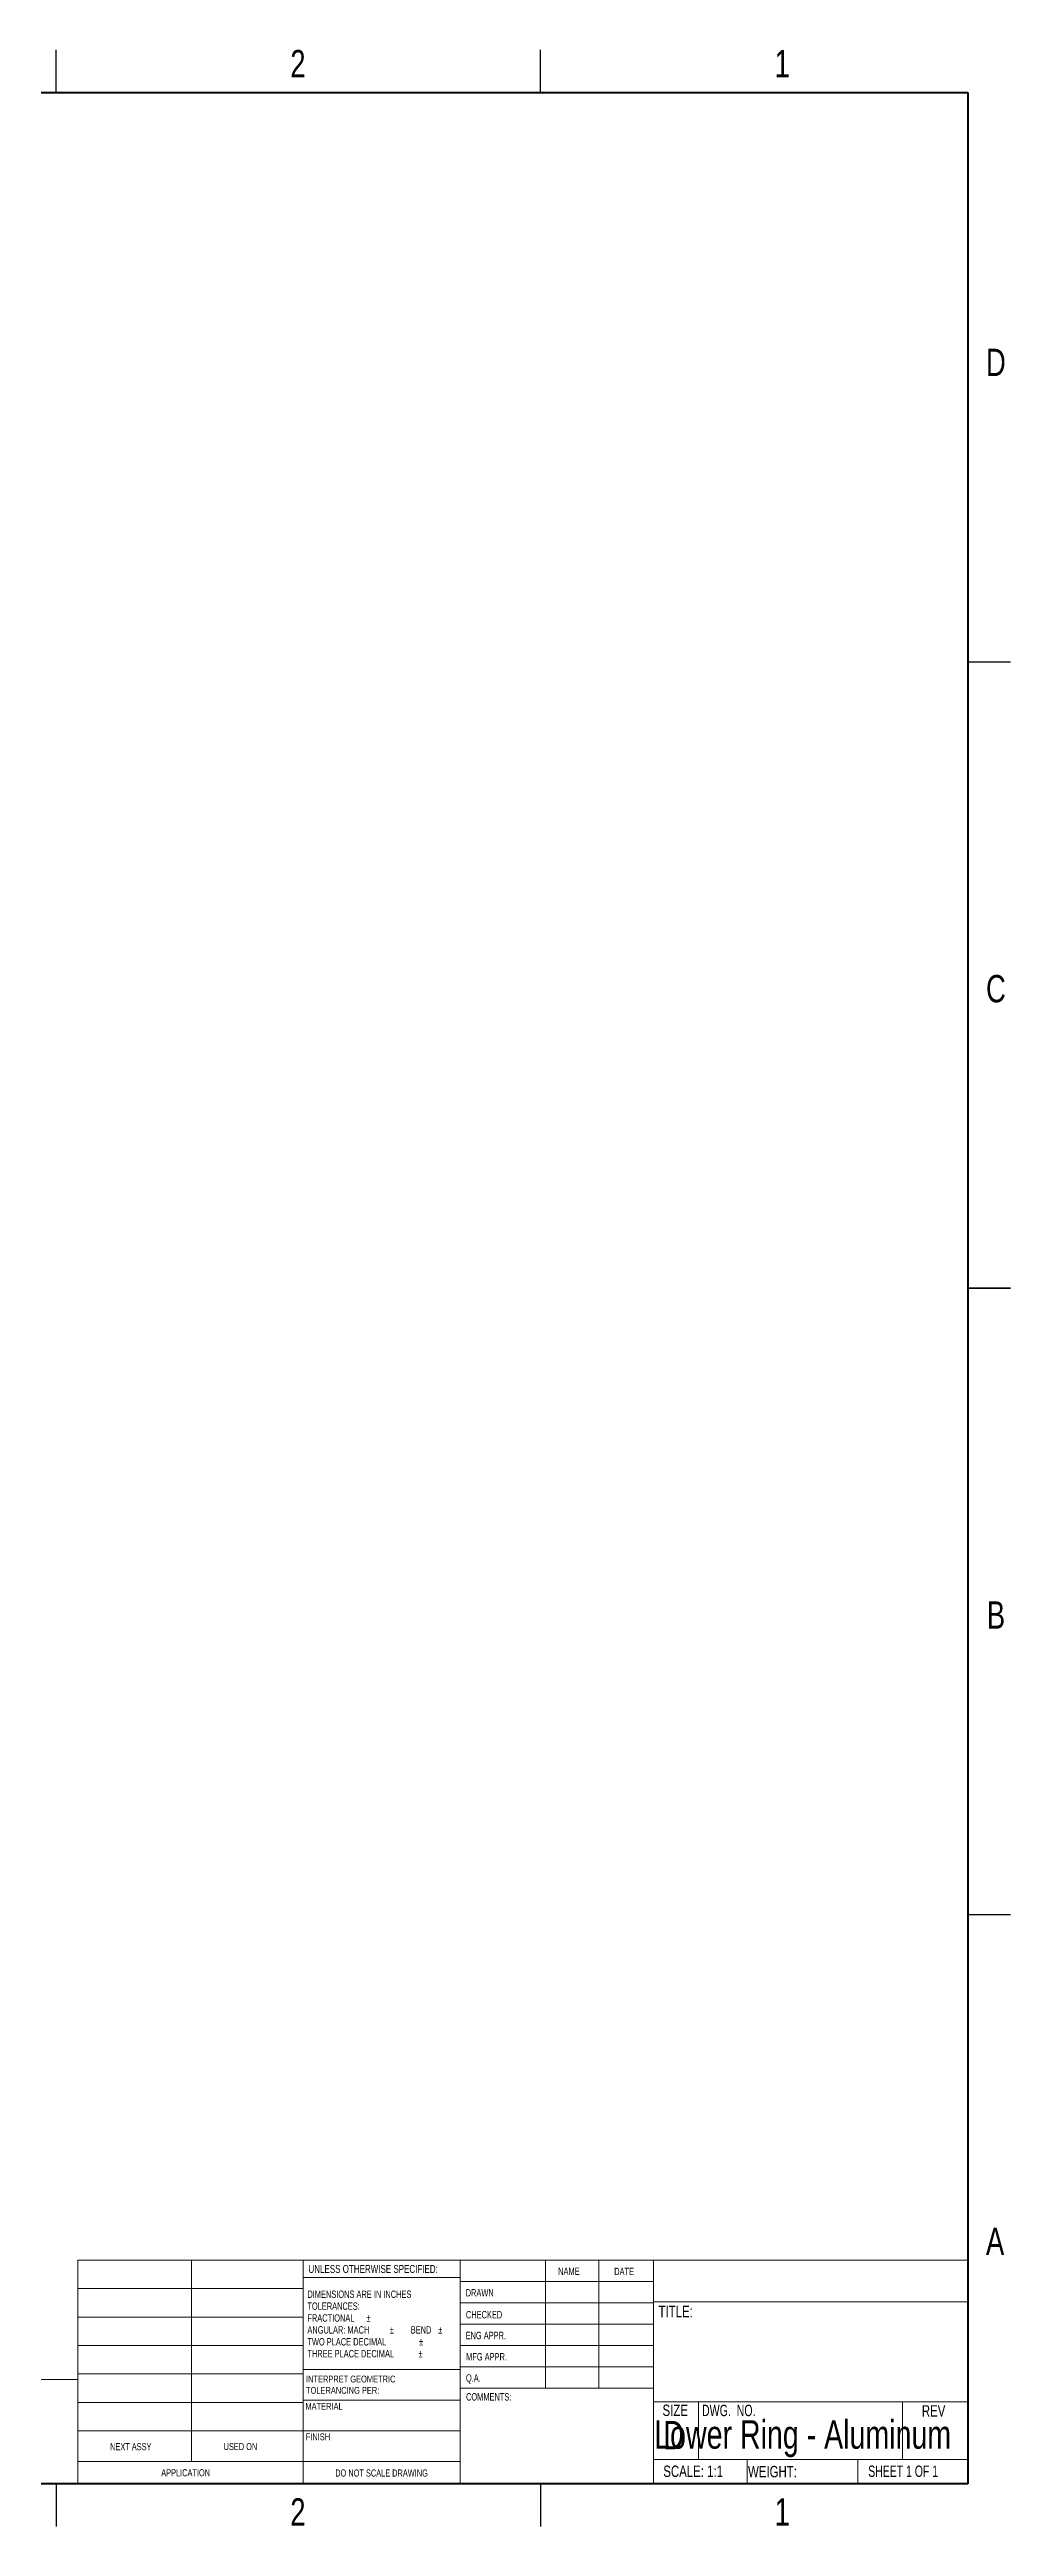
# Model space of a CAD drawing. Header units: millimetres. Extents: x 3 to 860, y 3 to 556.
# Drawn here: x 646 to 860, y 3 to 556 of the extents above; entities that cross this region are included whole.
import ezdxf

# ---------------------------------------------------------------- set-up
doc = ezdxf.new("R2010")
doc.units = ezdxf.units.MM
doc.styles.add('SLDTEXTSTYLE0', font='TXT', dxfattribs={"width": 0.75})
doc.styles.add('SLDTEXTSTYLE1', font='TXT', dxfattribs={"width": 0.6875})
doc.styles.add('SLDTEXTSTYLE2', font='TXT', dxfattribs={"width": 0.694444})

# ---------------------------------------------------------------- blocks, each defined once
blk = doc.blocks.new('SW_NOTE_0')
at = {"color": 0, "linetype": 'Continuous', "lineweight": 0, "char_height": 1.524, "attachment_point": 1, "style": 'SLDTEXTSTYLE0'}
for s, insert in [('INTERPRET GEOMETRIC', (0, 1.96)), ('TOLERANCING PER:', (0, -0.56))]:
    blk.add_mtext(s, dxfattribs=dict(at, insert=insert))
blk = doc.blocks.new('SW_NOTE_1')
at = {"color": 0, "linetype": 'Continuous', "lineweight": 0, "char_height": 1.651, "attachment_point": 1, "style": 'SLDTEXTSTYLE0'}
for s, insert in [('DIMENSIONS ARE IN INCHES', (0, 2.13)), ('TOLERANCES:', (0, -0.52)), ('FRACTIONAL', (0, -3.17)), ('%%p', (13.15, -3.17)), ('ANGULAR: MACH', (0, -5.82)), ('TWO PLACE DECIMAL', (0, -8.48)), ('%%p', (18.37, -5.82)), ('BEND', (23.04, -5.82)), ('%%p', (24.88, -8.48)), ('%%p', (29.16, -5.82)), ('THREE PLACE DECIMAL', (0, -11.13)), ('%%p', (24.73, -11.13))]:
    blk.add_mtext(s, dxfattribs=dict(at, insert=insert))

msp = doc.modelspace()

# ---------------------------------------------------------------- linework, layer by layer
at = {"color": 7, "linetype": 'Continuous', "lineweight": 25}
for p, q in [((647.7, 546.1), (647.7, 555.62)), ((755.65, 546.1), (755.65, 555.62)), ((850.9, 419.1), (860.42, 419.1)), ((860.42, 279.4), (850.9, 279.4)), ((850.9, 279.4), (860.42, 279.4)), ((850.9, 139.7), (860.42, 139.7)), ((647.7, 12.7), (647.7, 3.17)), ((755.65, 12.7), (755.65, 3.17))]:
    msp.add_line(p, q, dxfattribs=at)
at = {"color": 7, "linetype": 'Continuous', "lineweight": 50}
for p, q in [((12.7, 546.1), (850.9, 546.1)), ((850.9, 546.1), (850.9, 12.7)), ((850.9, 12.7), (12.7, 12.7))]:
    msp.add_line(p, q, dxfattribs=at)
at = {"color": 7, "linetype": 'Continuous', "lineweight": 18}
for p, q in [((652.55, 62.59), (850.9, 62.59)), ((652.55, 12.7), (652.55, 62.59)), ((677.9, 62.59), (677.9, 17.69)), ((702.77, 12.7), (702.77, 62.59)), ((737.75, 62.59), (737.75, 12.7)), ((756.76, 62.59), (756.76, 34.02)), ((768.66, 62.59), (768.66, 34.02)), ((780.83, 62.59), (780.83, 12.7)), ((652.55, 56.24), (702.77, 56.24)), ((737.75, 58.67), (702.77, 58.67)), ((737.75, 57.83), (780.83, 57.83)), ((652.55, 49.89), (702.77, 49.89)), ((737.75, 53.07), (780.83, 53.07)), ((780.83, 53.27), (850.9, 53.27)), ((737.75, 48.31), (780.83, 48.31)), ((652.55, 43.54), (702.77, 43.54)), ((780.83, 43.54), (737.75, 43.54)), ((780.83, 38.78), (737.75, 38.78)), ((652.55, 35.92), (610.97, 35.92)), ((652.55, 37.19), (702.77, 37.19)), ((702.77, 38.19), (737.86, 38.19)), ((780.83, 34.02), (737.86, 34.02)), ((652.55, 30.84), (702.77, 30.84)), ((702.77, 31.34), (737.86, 31.34)), ((780.83, 30.98), (850.9, 30.98)), ((790.88, 30.98), (790.88, 18.11)), ((836.37, 30.98), (836.37, 18.11)), ((652.55, 24.49), (702.77, 24.49)), ((702.77, 24.48), (737.75, 24.48)), ((652.55, 17.69), (737.75, 17.69)), ((780.83, 18.11), (850.9, 18.11)), ((801.74, 18.11), (801.74, 12.7)), ((826.42, 18.11), (826.42, 12.7))]:
    msp.add_line(p, q, dxfattribs=at)

# ---------------------------------------------------------------- block references
at = {"color": 7, "linetype": 'Continuous', "lineweight": 0}
for name, p in [('SW_NOTE_1', (703.72, 53.67)), ('SW_NOTE_0', (703.41, 34.86))]:
    msp.add_blockref(name, p, dxfattribs=at)

# ---------------------------------------------------------------- texts
for s, insert, char_height, attachment_point, style in [('2', (701.61, 555.56), 6.1, 2, 'SLDTEXTSTYLE0'), ('1', (809.56, 555.56), 6.1, 2, 'SLDTEXTSTYLE0'), ('D', (857.18, 488.93), 6.1, 2, 'SLDTEXTSTYLE0'), ('C', (857.19, 349.23), 6.1, 2, 'SLDTEXTSTYLE0'), ('B', (857.2, 209.53), 6.1, 2, 'SLDTEXTSTYLE0'), ('A', (857.01, 69.83), 6.1, 2, 'SLDTEXTSTYLE0'), ('UNLESS OTHERWISE SPECIFIED:', (703.96, 61.5), 1.778, 1, 'SLDTEXTSTYLE0'), ('NAME', (759.62, 60.92), 1.651, 1, 'SLDTEXTSTYLE0'), ('DATE', (772.11, 60.88), 1.651, 1, 'SLDTEXTSTYLE0'), ('DRAWN', (739, 56.12), 1.651, 1, 'SLDTEXTSTYLE0'), ('CHECKED', (739.05, 51.24), 1.651, 1, 'SLDTEXTSTYLE0'), ('TITLE:', (781.99, 52.39), 2.54, 1, 'SLDTEXTSTYLE0'), ('ENG APPR.', (738.98, 46.6), 1.651, 1, 'SLDTEXTSTYLE0'), ('MFG APPR.', (739.1, 41.85), 1.651, 1, 'SLDTEXTSTYLE0'), ('Q.A.', (739.06, 37.12), 1.651, 1, 'SLDTEXTSTYLE0'), ('MATERIAL', (703.28, 30.75), 1.524, 1, 'SLDTEXTSTYLE0'), ('COMMENTS:', (739.08, 32.91), 1.651, 1, 'SLDTEXTSTYLE0'), ('SIZE', (782.88, 30.36), 2.54, 1, 'SLDTEXTSTYLE0'), ('DWG.  NO.', (791.68, 30.32), 2.54, 1, 'SLDTEXTSTYLE2'), ('REV', (840.68, 30.22), 2.54, 1, 'SLDTEXTSTYLE0'), ('FINISH', (703.35, 23.94), 1.524, 1, 'SLDTEXTSTYLE0'), ('Lower Ring - Aluminum', (814.12, 26.87), 6.35, 2, 'SLDTEXTSTYLE0'), ('D', (783.08, 26.72), 6.35, 1, 'SLDTEXTSTYLE0'), ('NEXT ASSY', (659.74, 21.77), 1.587, 1, 'SLDTEXTSTYLE0'), ('USED ON', (685.05, 21.8), 1.587, 1, 'SLDTEXTSTYLE0'), ('SCALE: 1:1', (783.05, 16.76), 2.54, 1, 'SLDTEXTSTYLE0'), ('WEIGHT:', (801.94, 16.68), 2.54, 1, 'SLDTEXTSTYLE0'), ('SHEET 1 OF 1', (828.73, 16.77), 2.54, 1, 'SLDTEXTSTYLE1'), ('APPLICATION', (671.15, 15.95), 1.5875, 1, 'SLDTEXTSTYLE0'), ('DO NOT SCALE DRAWING', (720.25, 15.89), 1.5875, 2, 'SLDTEXTSTYLE0'), ('2', (701.61, 9.46), 6.1, 2, 'SLDTEXTSTYLE0'), ('1', (809.56, 9.46), 6.1, 2, 'SLDTEXTSTYLE0')]:
    msp.add_mtext(s, dxfattribs=dict(at, insert=insert, char_height=char_height, attachment_point=attachment_point, style=style))

doc.saveas('drawing.dxf')
